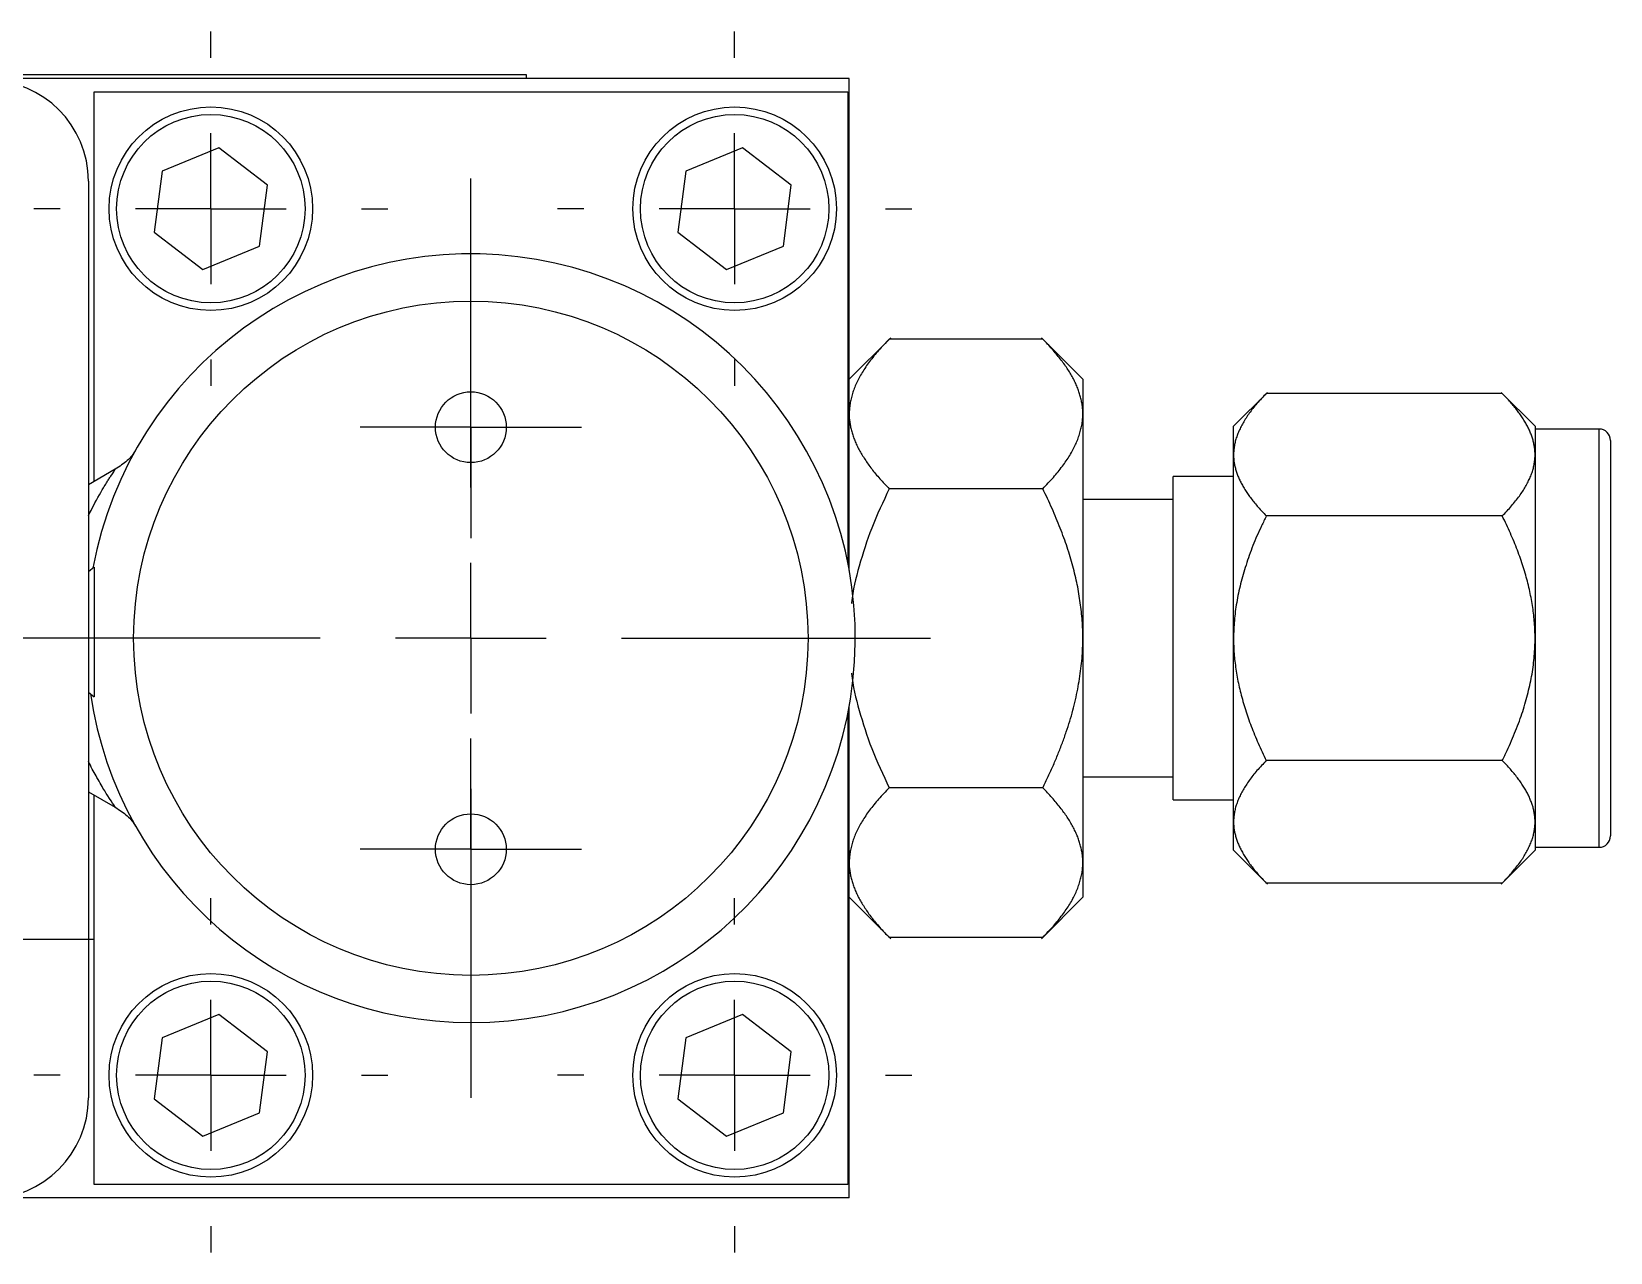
# Model space of a CAD drawing. Header units: inches. Extents: x 1.03 to 9.87, y 1.07 to 7.21.
# Drawn here: x 3.949 to 4.996, y 6.4 to 7.21 of the extents above; entities that cross this region are included whole.
import ezdxf

# ---------------------------------------------------------------- set-up
doc = ezdxf.new("R2010")
doc.units = ezdxf.units.IN
doc.header["$MEASUREMENT"] = 0
doc.layers.add('1', color=7, linetype='Continuous')

# ---------------------------------------------------------------- blocks, each defined once
blk = doc.blocks.new('SW_CENTERMARKSYMBOL_1')
at = {"layer": '1', "color": 0}
for p, q in [((0, 0.1), (0, 0.305)), ((0, 0), (0, 0.05)), ((-0.1, 0), (-0.305, 0)), ((0, 0), (-0.05, 0)), ((0, 0), (0, -0.05)), ((0, 0), (0.05, 0)), ((0.1, 0), (0.305, 0)), ((0, -0.1), (0, -0.305))]:
    blk.add_line(p, q, dxfattribs=at)
blk = doc.blocks.new('SW_CENTERMARKSYMBOL_2')
at = {"layer": '1', "color": 0}
for p, q in [((0, 0.1), (0, 0.1175)), ((0, 0), (0, 0.05)), ((-0.1, 0), (-0.1175, 0)), ((0, 0), (-0.05, 0)), ((0, 0), (0, -0.05)), ((0, 0), (0.05, 0)), ((0.1, 0), (0.1175, 0)), ((0, -0.1), (0, -0.1175))]:
    blk.add_line(p, q, dxfattribs=at)
blk = doc.blocks.new('SW_CENTERMARKSYMBOL_3')
at = {"layer": '1', "color": 0}
for p, q in [((0, 0.1), (0, 0.1175)), ((0, 0), (0, 0.05)), ((-0.1, 0), (-0.1175, 0)), ((0, 0), (-0.05, 0)), ((0, 0), (0, -0.05)), ((0, 0), (0.05, 0)), ((0.1, 0), (0.1175, 0)), ((0, -0.1), (0, -0.1175))]:
    blk.add_line(p, q, dxfattribs=at)
blk = doc.blocks.new('SW_CENTERMARKSYMBOL_4')
at = {"layer": '1', "color": 0}
for p, q in [((0, 0.1), (0, 0.1175)), ((0, 0), (0, 0.05)), ((-0.1, 0), (-0.1175, 0)), ((0, 0), (-0.05, 0)), ((0, 0), (0, -0.05)), ((0, 0), (0.05, 0)), ((0.1, 0), (0.1175, 0)), ((0, -0.1), (0, -0.1175))]:
    blk.add_line(p, q, dxfattribs=at)
blk = doc.blocks.new('SW_CENTERMARKSYMBOL_5')
at = {"layer": '1', "color": 0}
for p, q in [((0, 0.1), (0, 0.1175)), ((0, 0), (0, 0.05)), ((-0.1, 0), (-0.1175, 0)), ((0, 0), (-0.05, 0)), ((0, 0), (0, -0.05)), ((0, 0), (0.05, 0)), ((0.1, 0), (0.1175, 0)), ((0, -0.1), (0, -0.1175))]:
    blk.add_line(p, q, dxfattribs=at)
blk = doc.blocks.new('SW_CENTERMARKSYMBOL_6')
at = {"layer": '1', "color": 0}
for p, q in [((0, 0.05), (0, 0.0995)), ((0, 0), (0, 0.05)), ((-0.05, 0), (-0.0995, 0)), ((0, 0), (-0.05, 0)), ((0, 0), (0, -0.05)), ((0, 0), (0.05, 0)), ((0.05, 0), (0.0995, 0)), ((0, -0.05), (0, -0.0995))]:
    blk.add_line(p, q, dxfattribs=at)
blk = doc.blocks.new('SW_CENTERMARKSYMBOL_7')
at = {"layer": '1', "color": 0}
for p, q in [((0, 0.05), (0, 0.0735)), ((0, 0), (0, 0.05)), ((-0.05, 0), (-0.0735, 0)), ((0, 0), (-0.05, 0)), ((0, 0), (0, -0.05)), ((0, 0), (0.05, 0)), ((0.05, 0), (0.0735, 0)), ((0, -0.05), (0, -0.0735))]:
    blk.add_line(p, q, dxfattribs=at)
blk = doc.blocks.new('SW_CENTERMARKSYMBOL_8')
at = {"layer": '1', "color": 0}
for p, q in [((0, 0.05), (0, 0.0735)), ((0, 0), (0, 0.05)), ((-0.05, 0), (-0.0735, 0)), ((0, 0), (-0.05, 0)), ((0, 0), (0, -0.05)), ((0, 0), (0.05, 0)), ((0.05, 0), (0.0735, 0)), ((0, -0.05), (0, -0.0735))]:
    blk.add_line(p, q, dxfattribs=at)

msp = doc.modelspace()

# ---------------------------------------------------------------- linework, layer by layer
at = {"color": 7, "linetype": 'Continuous', "lineweight": 25}
for p, q in [((4.4913, 7.1787), (3.7832, 7.1787)), ((4.2773, 7.1812), (3.7853, 7.1812)), ((3.9293, 7.1814), (3.973, 7.1814)), ((3.973, 7.1814), (3.973, 7.1812)), ((3.973, 7.1814), (4.0166, 7.1814)), ((4.0166, 7.1814), (4.0166, 7.1812)), ((4.2773, 7.1787), (4.2773, 7.1812)), ((4.4913, 6.8524), (4.4913, 7.1787)), ((3.9903, 6.9113), (3.9903, 7.1699)), ((3.9903, 7.1699), (4.4903, 7.1699)), ((4.4903, 7.1699), (4.4903, 6.8577)), ((4.0731, 7.1328), (4.0355, 7.1172)), ((4.1054, 7.108), (4.0731, 7.1328)), ((4.4206, 7.1328), (4.383, 7.1172)), ((4.4529, 7.108), (4.4206, 7.1328)), ((4.0355, 7.1172), (4.0302, 7.0768)), ((4.383, 7.1172), (4.3777, 7.0768)), ((3.9866, 7.1107), (3.9866, 6.5025)), ((4.1001, 7.0676), (4.1054, 7.108)), ((4.4476, 7.0676), (4.4529, 7.108)), ((4.0302, 7.0768), (4.0625, 7.052)), ((4.3777, 7.0768), (4.41, 7.052)), ((4.0625, 7.052), (4.1001, 7.0676)), ((4.41, 7.052), (4.4476, 7.0676)), ((4.5188, 7.0068), (4.4913, 6.9793)), ((4.6197, 7.0059), (4.5179, 7.0059)), ((4.6463, 6.9793), (4.6188, 7.0068)), ((4.6463, 6.9793), (4.6463, 6.9563)), ((4.7688, 6.9705), (4.7463, 6.948)), ((4.9245, 6.9698), (4.768, 6.9698)), ((4.9463, 6.948), (4.9238, 6.9705)), ((4.6463, 6.9563), (4.6463, 6.8074)), ((4.7463, 6.9292), (4.7463, 6.948)), ((4.9463, 6.948), (4.9463, 6.9292)), ((4.9888, 6.9462), (4.9463, 6.9462)), ((4.9963, 6.9387), (4.9963, 6.6762)), ((4.7463, 6.8074), (4.7463, 6.9292)), ((4.9463, 6.9292), (4.9463, 6.8074)), ((4.0044, 6.9195), (3.9866, 6.9092)), ((4.7463, 6.9148), (4.7063, 6.9148)), ((4.7063, 6.7001), (4.7063, 6.9148)), ((4.6197, 6.9066), (4.5179, 6.9066)), ((4.7063, 6.8994), (4.6463, 6.8994)), ((4.9245, 6.8886), (4.768, 6.8886)), ((3.9903, 6.8545), (3.9866, 6.8514)), ((3.9903, 6.8545), (3.9903, 6.8115)), ((3.9903, 6.8115), (3.9903, 6.7685)), ((4.6463, 6.8074), (4.6463, 6.6586)), ((4.7463, 6.6856), (4.7463, 6.8074)), ((4.9463, 6.8074), (4.9463, 6.6856)), ((3.9866, 6.7716), (3.9903, 6.7685)), ((4.4903, 6.7572), (4.4903, 6.4449)), ((4.4913, 6.4362), (4.4913, 6.7624)), ((4.9245, 6.7262), (4.768, 6.7262)), ((4.6463, 6.7154), (4.7063, 6.7154)), ((3.9866, 6.7056), (4.0044, 6.6953)), ((3.9903, 6.4449), (3.9903, 6.7035)), ((4.6197, 6.7082), (4.5179, 6.7082)), ((4.7063, 6.7001), (4.7463, 6.7001)), ((4.7463, 6.6668), (4.7463, 6.6856)), ((4.9463, 6.6856), (4.9463, 6.6668)), ((4.7463, 6.6668), (4.7688, 6.6443)), ((4.9238, 6.6443), (4.9463, 6.6668)), ((4.9463, 6.6687), (4.9888, 6.6687)), ((4.6463, 6.6586), (4.6463, 6.6355)), ((4.9245, 6.645), (4.768, 6.645)), ((4.4913, 6.6355), (4.5188, 6.608)), ((4.6188, 6.608), (4.6463, 6.6355)), ((4.6197, 6.6089), (4.5179, 6.6089)), ((4.0731, 6.5578), (4.0355, 6.5422)), ((4.1054, 6.533), (4.0731, 6.5578)), ((4.4206, 6.5578), (4.383, 6.5422)), ((4.4529, 6.533), (4.4206, 6.5578)), ((4.0355, 6.5422), (4.0302, 6.5018)), ((4.383, 6.5422), (4.3777, 6.5018)), ((4.1001, 6.4926), (4.1054, 6.533)), ((4.4476, 6.4926), (4.4529, 6.533)), ((4.0302, 6.5018), (4.0625, 6.477)), ((4.3777, 6.5018), (4.41, 6.477)), ((4.0625, 6.477), (4.1001, 6.4926)), ((4.41, 6.477), (4.4476, 6.4926)), ((4.4903, 6.4449), (3.9903, 6.4449)), ((4.4913, 6.4362), (3.9288, 6.4362))]:
    msp.add_line(p, q, dxfattribs=at)
at = {"color": 8, "linetype": 'Continuous', "lineweight": 25}
msp.add_line((4.9888, 6.6687), (4.9888, 6.9462), dxfattribs=at)
at = {"color": 7, "linetype": 'Continuous', "lineweight": 25}
for centre, radius in [((4.0678, 7.0924), 0.0675), ((4.0678, 7.0924), 0.0625), ((4.4153, 7.0924), 0.0675), ((4.4153, 7.0924), 0.0625), ((4.2403, 6.8074), 0.2237), ((4.2403, 6.9474), 0.0235), ((4.2403, 6.6674), 0.0235), ((4.0678, 6.5174), 0.0675), ((4.0678, 6.5174), 0.0625), ((4.4153, 6.5174), 0.0675), ((4.4153, 6.5174), 0.0625)]:
    msp.add_circle(centre, radius, dxfattribs=at)
for centre, radius, start, end in [((3.9197, 7.1107), 0.0669, 0, 90), ((4.2403, 6.8074), 0.255, 270, 169.4929), ((4.9888, 6.9387), 0.0075, 0, 90), ((4.2403, 6.8074), 0.255, 188.3248, 270), ((4.9888, 6.6762), 0.0075, 270, 0), ((3.9197, 6.5025), 0.0669, 270, 0)]:
    msp.add_arc(centre, radius, start, end, dxfattribs=at)
for points, knots in [([(4.5179, 7.0059), (4.5166, 7.0046), (4.5142, 7.0021), (4.5108, 6.9984), (4.5077, 6.9947), (4.5048, 6.991), (4.5022, 6.9874), (4.4999, 6.9838), (4.4979, 6.9802), (4.4961, 6.9767), (4.4946, 6.9732), (4.4934, 6.9697), (4.4925, 6.9663), (4.4918, 6.9629), (4.4914, 6.9596), (4.4913, 6.9574), (4.4913, 6.9563)], [0, 0, 0, 0, 0.081051, 0.160355, 0.23797, 0.313952, 0.388366, 0.461279, 0.532761, 0.602888, 0.671741, 0.739403, 0.805964, 0.871518, 0.936163, 1, 1, 1, 1]), ([(4.6463, 6.9563), (4.6463, 6.9572), (4.6462, 6.9592), (4.6459, 6.9621), (4.6454, 6.965), (4.6446, 6.968), (4.6437, 6.971), (4.6426, 6.974), (4.6412, 6.9771), (4.6397, 6.9802), (4.6379, 6.9833), (4.6359, 6.9864), (4.6337, 6.9896), (4.6313, 6.9928), (4.6287, 6.996), (4.6259, 6.9993), (4.6229, 7.0026), (4.6208, 7.0048), (4.6197, 7.0059)], [0, 0, 0, 0, 0.055816, 0.11224, 0.169341, 0.227185, 0.285838, 0.345359, 0.405808, 0.467241, 0.529711, 0.593269, 0.657963, 0.72384, 0.790942, 0.859311, 0.928984, 1, 1, 1, 1]), ([(4.768, 6.9698), (4.767, 6.9687), (4.7648, 6.9665), (4.7618, 6.9632), (4.7591, 6.9599), (4.7567, 6.9567), (4.7545, 6.9535), (4.7526, 6.9503), (4.7509, 6.9472), (4.7495, 6.9441), (4.7483, 6.9411), (4.7474, 6.9381), (4.7468, 6.9351), (4.7464, 6.9321), (4.7463, 6.9302), (4.7463, 6.9292)], [0, 0, 0, 0, 0.087213, 0.172405, 0.255647, 0.337014, 0.416584, 0.494445, 0.570686, 0.645405, 0.718706, 0.790698, 0.861495, 0.93122, 1, 1, 1, 1]), ([(4.9463, 6.9292), (4.9463, 6.93), (4.9462, 6.9317), (4.9459, 6.9343), (4.9454, 6.9369), (4.9448, 6.9395), (4.9439, 6.9421), (4.9428, 6.9447), (4.9416, 6.9474), (4.9401, 6.9501), (4.9385, 6.9529), (4.9366, 6.9556), (4.9346, 6.9584), (4.9324, 6.9612), (4.9299, 6.9641), (4.9273, 6.9669), (4.9255, 6.9688), (4.9245, 6.9698)], [0, 0, 0, 0, 0.059558, 0.119812, 0.180848, 0.242744, 0.305578, 0.369423, 0.43435, 0.500425, 0.567711, 0.636269, 0.706154, 0.777421, 0.85012, 0.924298, 1, 1, 1, 1]), ([(4.4913, 6.9563), (4.4913, 6.9553), (4.4913, 6.9533), (4.4917, 6.9504), (4.4922, 6.9475), (4.4929, 6.9445), (4.4939, 6.9415), (4.495, 6.9385), (4.4963, 6.9354), (4.4979, 6.9323), (4.4997, 6.9292), (4.5017, 6.9261), (4.5038, 6.9229), (4.5062, 6.9197), (4.5088, 6.9165), (4.5116, 6.9132), (4.5146, 6.9099), (4.5168, 6.9077), (4.5179, 6.9066)], [0, 0, 0, 0, 0.055816, 0.11224, 0.169341, 0.227185, 0.285838, 0.345359, 0.405808, 0.467241, 0.529711, 0.593269, 0.657963, 0.72384, 0.790942, 0.859311, 0.928984, 1, 1, 1, 1]), ([(4.6197, 6.9066), (4.6209, 6.9079), (4.6234, 6.9104), (4.6268, 6.9141), (4.6299, 6.9178), (4.6327, 6.9215), (4.6353, 6.9251), (4.6376, 6.9287), (4.6397, 6.9323), (4.6414, 6.9358), (4.6429, 6.9393), (4.6441, 6.9428), (4.6451, 6.9462), (4.6458, 6.9496), (4.6462, 6.9529), (4.6463, 6.9551), (4.6463, 6.9563)], [0, 0, 0, 0, 0.081051, 0.160355, 0.23797, 0.313952, 0.388366, 0.461279, 0.532761, 0.602888, 0.671741, 0.739403, 0.805964, 0.871518, 0.936163, 1, 1, 1, 1]), ([(4.0177, 6.9318), (4.0162, 6.9296), (4.0133, 6.9253), (4.0073, 6.9214), (4.0044, 6.9195)], [0, 0, 0, 0, 0.520466, 1, 1, 1, 1]), ([(4.7463, 6.9292), (4.7463, 6.9283), (4.7463, 6.9267), (4.7466, 6.9241), (4.7471, 6.9215), (4.7478, 6.9189), (4.7487, 6.9163), (4.7497, 6.9136), (4.751, 6.9109), (4.7525, 6.9082), (4.7541, 6.9055), (4.7559, 6.9027), (4.758, 6.9), (4.7602, 6.8972), (4.7626, 6.8943), (4.7652, 6.8915), (4.7671, 6.8896), (4.768, 6.8886)], [0, 0, 0, 0, 0.059558, 0.119812, 0.180848, 0.242744, 0.305578, 0.369423, 0.43435, 0.500425, 0.567711, 0.636269, 0.706154, 0.777421, 0.85012, 0.924298, 1, 1, 1, 1]), ([(4.9245, 6.8886), (4.9256, 6.8897), (4.9278, 6.8919), (4.9307, 6.8952), (4.9334, 6.8984), (4.9359, 6.9017), (4.9381, 6.9049), (4.94, 6.908), (4.9417, 6.9112), (4.9431, 6.9142), (4.9443, 6.9173), (4.9452, 6.9203), (4.9458, 6.9233), (4.9462, 6.9263), (4.9463, 6.9282), (4.9463, 6.9292)], [0, 0, 0, 0, 0.087213, 0.172405, 0.255647, 0.337014, 0.416584, 0.494445, 0.570686, 0.645405, 0.718706, 0.790698, 0.861495, 0.93122, 1, 1, 1, 1]), ([(4.5179, 6.9066), (4.5138, 6.898), (4.5059, 6.8813), (4.4979, 6.8559), (4.4935, 6.839), (4.4929, 6.8306), (4.4929, 6.8304)], [0, 0, 0, 0, 0.355381, 0.685551, 0.994391, 1, 1, 1, 1]), ([(4.6463, 6.8074), (4.6463, 6.8093), (4.6462, 6.8132), (4.6459, 6.8191), (4.6454, 6.825), (4.6446, 6.8309), (4.6437, 6.8369), (4.6426, 6.843), (4.6412, 6.8491), (4.6397, 6.8553), (4.6379, 6.8615), (4.6359, 6.8678), (4.6337, 6.8741), (4.6313, 6.8805), (4.6287, 6.887), (4.6259, 6.8935), (4.6229, 6.9001), (4.6208, 6.9044), (4.6197, 6.9066)], [0, 0, 0, 0, 0.055816, 0.11224, 0.169341, 0.227185, 0.285838, 0.345359, 0.405808, 0.467241, 0.529711, 0.593269, 0.657963, 0.72384, 0.790942, 0.859311, 0.928984, 1, 1, 1, 1]), ([(4.768, 6.8886), (4.767, 6.8864), (4.7648, 6.882), (4.7618, 6.8754), (4.7591, 6.8689), (4.7567, 6.8624), (4.7545, 6.856), (4.7526, 6.8497), (4.7509, 6.8435), (4.7495, 6.8373), (4.7483, 6.8312), (4.7474, 6.8251), (4.7468, 6.8192), (4.7464, 6.8133), (4.7463, 6.8093), (4.7463, 6.8074)], [0, 0, 0, 0, 0.087213, 0.172405, 0.255647, 0.337014, 0.416584, 0.494445, 0.570686, 0.645405, 0.718706, 0.790698, 0.861495, 0.93122, 1, 1, 1, 1]), ([(4.9463, 6.8074), (4.9463, 6.8091), (4.9462, 6.8125), (4.9459, 6.8176), (4.9454, 6.8227), (4.9448, 6.8279), (4.9439, 6.8332), (4.9428, 6.8385), (4.9416, 6.8439), (4.9401, 6.8493), (4.9385, 6.8548), (4.9366, 6.8603), (4.9346, 6.8658), (4.9324, 6.8715), (4.9299, 6.8771), (4.9273, 6.8829), (4.9255, 6.8867), (4.9245, 6.8886)], [0, 0, 0, 0, 0.059558, 0.119812, 0.180848, 0.242744, 0.305578, 0.369423, 0.43435, 0.500425, 0.567711, 0.636269, 0.706154, 0.777421, 0.85012, 0.924298, 1, 1, 1, 1]), ([(4.6197, 6.7082), (4.6209, 6.7107), (4.6234, 6.7157), (4.6268, 6.7232), (4.6299, 6.7306), (4.6327, 6.7379), (4.6353, 6.7452), (4.6376, 6.7524), (4.6397, 6.7595), (4.6414, 6.7666), (4.6429, 6.7735), (4.6441, 6.7805), (4.6451, 6.7873), (4.6458, 6.7941), (4.6462, 6.8008), (4.6463, 6.8052), (4.6463, 6.8074)], [0, 0, 0, 0, 0.0810507, 0.1603554, 0.2379696, 0.3139522, 0.3883663, 0.4612787, 0.5327608, 0.6028881, 0.6717407, 0.7394031, 0.8059645, 0.8715184, 0.9361629, 1, 1, 1, 1]), ([(4.7463, 6.8074), (4.7463, 6.8057), (4.7463, 6.8023), (4.7466, 6.7972), (4.7471, 6.7921), (4.7478, 6.7869), (4.7487, 6.7816), (4.7497, 6.7763), (4.751, 6.7709), (4.7525, 6.7655), (4.7541, 6.76), (4.7559, 6.7545), (4.758, 6.749), (4.7602, 6.7433), (4.7626, 6.7377), (4.7652, 6.7319), (4.7671, 6.7281), (4.768, 6.7262)], [0, 0, 0, 0, 0.059558, 0.119812, 0.180848, 0.242744, 0.305578, 0.369423, 0.43435, 0.500425, 0.567711, 0.636269, 0.706154, 0.777421, 0.85012, 0.924298, 1, 1, 1, 1]), ([(4.9245, 6.7262), (4.9256, 6.7284), (4.9278, 6.7328), (4.9307, 6.7394), (4.9334, 6.7459), (4.9359, 6.7524), (4.9381, 6.7588), (4.94, 6.7651), (4.9417, 6.7713), (4.9431, 6.7775), (4.9443, 6.7836), (4.9452, 6.7897), (4.9458, 6.7956), (4.9462, 6.8015), (4.9463, 6.8055), (4.9463, 6.8074)], [0, 0, 0, 0, 0.087213, 0.172405, 0.255647, 0.337014, 0.416584, 0.494445, 0.570686, 0.645405, 0.718706, 0.790698, 0.861495, 0.93122, 1, 1, 1, 1]), ([(4.4929, 6.7843), (4.4929, 6.7842), (4.4935, 6.7758), (4.4979, 6.7589), (4.5059, 6.7335), (4.5138, 6.7168), (4.5179, 6.7082)], [0, 0, 0, 0, 0.005184, 0.314156, 0.644467, 1, 1, 1, 1]), ([(4.768, 6.7262), (4.767, 6.7251), (4.7648, 6.7229), (4.7618, 6.7196), (4.7591, 6.7164), (4.7567, 6.7131), (4.7545, 6.7099), (4.7526, 6.7068), (4.7509, 6.7037), (4.7495, 6.7006), (4.7483, 6.6975), (4.7474, 6.6945), (4.7468, 6.6915), (4.7464, 6.6885), (4.7463, 6.6866), (4.7463, 6.6856)], [0, 0, 0, 0, 0.087213, 0.172405, 0.255647, 0.337014, 0.416584, 0.494445, 0.570686, 0.645405, 0.718706, 0.790698, 0.861495, 0.93122, 1, 1, 1, 1]), ([(4.9463, 6.6856), (4.9463, 6.6865), (4.9462, 6.6882), (4.9459, 6.6907), (4.9454, 6.6933), (4.9448, 6.6959), (4.9439, 6.6985), (4.9428, 6.7012), (4.9416, 6.7039), (4.9401, 6.7066), (4.9385, 6.7093), (4.9366, 6.7121), (4.9346, 6.7148), (4.9324, 6.7177), (4.9299, 6.7205), (4.9273, 6.7234), (4.9255, 6.7253), (4.9245, 6.7262)], [0, 0, 0, 0, 0.059558, 0.119812, 0.180848, 0.242744, 0.305578, 0.369423, 0.43435, 0.500425, 0.567711, 0.636269, 0.706154, 0.777421, 0.85012, 0.924298, 1, 1, 1, 1]), ([(4.5179, 6.7082), (4.5166, 6.7069), (4.5142, 6.7044), (4.5108, 6.7007), (4.5077, 6.697), (4.5048, 6.6933), (4.5022, 6.6897), (4.4999, 6.6861), (4.4979, 6.6825), (4.4961, 6.679), (4.4946, 6.6755), (4.4934, 6.672), (4.4925, 6.6686), (4.4918, 6.6652), (4.4914, 6.6619), (4.4913, 6.6597), (4.4913, 6.6586)], [0, 0, 0, 0, 0.081051, 0.160355, 0.23797, 0.313952, 0.388366, 0.461279, 0.532761, 0.602888, 0.671741, 0.739403, 0.805964, 0.871518, 0.936163, 1, 1, 1, 1]), ([(4.6463, 6.6586), (4.6463, 6.6595), (4.6462, 6.6615), (4.6459, 6.6644), (4.6454, 6.6673), (4.6446, 6.6703), (4.6437, 6.6733), (4.6426, 6.6763), (4.6412, 6.6794), (4.6397, 6.6825), (4.6379, 6.6856), (4.6359, 6.6888), (4.6337, 6.6919), (4.6313, 6.6951), (4.6287, 6.6984), (4.6259, 6.7016), (4.6229, 6.7049), (4.6208, 6.7071), (4.6197, 6.7082)], [0, 0, 0, 0, 0.055816, 0.11224, 0.169341, 0.227185, 0.285838, 0.345359, 0.405808, 0.467241, 0.529711, 0.593269, 0.657963, 0.72384, 0.790942, 0.859311, 0.928984, 1, 1, 1, 1]), ([(4.0044, 6.6953), (4.0073, 6.6934), (4.0133, 6.6895), (4.0162, 6.6852), (4.0177, 6.683)], [0, 0, 0, 0, 0.47936, 1, 1, 1, 1]), ([(4.7463, 6.6856), (4.7463, 6.6848), (4.7463, 6.6831), (4.7466, 6.6805), (4.7471, 6.678), (4.7478, 6.6753), (4.7487, 6.6727), (4.7497, 6.6701), (4.751, 6.6674), (4.7525, 6.6647), (4.7541, 6.6619), (4.7559, 6.6592), (4.758, 6.6564), (4.7602, 6.6536), (4.7626, 6.6507), (4.7652, 6.6479), (4.7671, 6.646), (4.768, 6.645)], [0, 0, 0, 0, 0.059558, 0.119812, 0.180848, 0.242744, 0.305578, 0.369423, 0.43435, 0.500425, 0.567711, 0.636269, 0.706154, 0.777421, 0.85012, 0.924298, 1, 1, 1, 1]), ([(4.9245, 6.645), (4.9256, 6.6461), (4.9278, 6.6483), (4.9307, 6.6516), (4.9334, 6.6549), (4.9359, 6.6581), (4.9381, 6.6613), (4.94, 6.6645), (4.9417, 6.6676), (4.9431, 6.6707), (4.9443, 6.6737), (4.9452, 6.6767), (4.9458, 6.6797), (4.9462, 6.6827), (4.9463, 6.6846), (4.9463, 6.6856)], [0, 0, 0, 0, 0.087213, 0.172405, 0.255647, 0.337014, 0.416584, 0.494445, 0.570686, 0.645405, 0.718706, 0.790698, 0.861495, 0.93122, 1, 1, 1, 1]), ([(4.4913, 6.6586), (4.4913, 6.6576), (4.4913, 6.6557), (4.4917, 6.6527), (4.4922, 6.6498), (4.4929, 6.6468), (4.4939, 6.6438), (4.495, 6.6408), (4.4963, 6.6377), (4.4979, 6.6346), (4.4997, 6.6315), (4.5017, 6.6284), (4.5038, 6.6252), (4.5062, 6.622), (4.5088, 6.6188), (4.5116, 6.6155), (4.5146, 6.6122), (4.5168, 6.61), (4.5179, 6.6089)], [0, 0, 0, 0, 0.055816, 0.11224, 0.169341, 0.227185, 0.285838, 0.345359, 0.405808, 0.467241, 0.529711, 0.593269, 0.657963, 0.72384, 0.790942, 0.859311, 0.928984, 1, 1, 1, 1]), ([(4.6197, 6.6089), (4.6209, 6.6102), (4.6234, 6.6127), (4.6268, 6.6164), (4.6299, 6.6201), (4.6327, 6.6238), (4.6353, 6.6274), (4.6376, 6.631), (4.6397, 6.6346), (4.6414, 6.6381), (4.6429, 6.6416), (4.6441, 6.6451), (4.6451, 6.6485), (4.6458, 6.6519), (4.6462, 6.6552), (4.6463, 6.6575), (4.6463, 6.6586)], [0, 0, 0, 0, 0.081051, 0.160355, 0.23797, 0.313952, 0.388366, 0.461279, 0.532761, 0.602888, 0.671741, 0.739403, 0.805964, 0.871518, 0.936163, 1, 1, 1, 1])]:
    msp.add_open_spline(points, degree=3, knots=knots, dxfattribs=at)
at = {"color": 8, "linetype": 'Continuous', "lineweight": 25}
for points, knots in [([(3.9866, 6.8887), (3.9874, 6.8903), (3.9909, 6.8975), (3.995, 6.9046), (3.9985, 6.9104), (4.0001, 6.9129), (4.0027, 6.9169), (4.0043, 6.9194), (4.0044, 6.9194), (4.0044, 6.9194)], [0, 0, 0, 0, 0.086926, 0.408814, 0.498485, 0.578776, 0.649498, 0.937596, 1, 1, 1, 1]), ([(4.0044, 6.6954), (4.0044, 6.6954), (4.0045, 6.6952), (4.0042, 6.6957), (4.003, 6.6975), (4.0005, 6.7011), (3.9974, 6.7061), (3.995, 6.7101), (3.9916, 6.7161), (3.9887, 6.7213), (3.9868, 6.7253), (3.9866, 6.7258)], [0, 0, 0, 0, 0.040895, 0.131715, 0.221858, 0.463416, 0.560618, 0.665773, 0.778617, 0.97435, 1, 1, 1, 1])]:
    msp.add_open_spline(points, degree=3, knots=knots, dxfattribs=at)

# ---------------------------------------------------------------- block references
at = {"layer": '1', "color": 7}
for name, p in [('SW_CENTERMARKSYMBOL_3', (4.0678, 7.0924)), ('SW_CENTERMARKSYMBOL_2', (4.4153, 7.0924)), ('SW_CENTERMARKSYMBOL_1', (4.2403, 6.8074)), ('SW_CENTERMARKSYMBOL_8', (4.2403, 6.9474)), ('SW_CENTERMARKSYMBOL_7', (4.2403, 6.6674)), ('SW_CENTERMARKSYMBOL_6', (3.8905, 6.6078)), ('SW_CENTERMARKSYMBOL_4', (4.0678, 6.5174)), ('SW_CENTERMARKSYMBOL_5', (4.4153, 6.5174))]:
    msp.add_blockref(name, p, dxfattribs=at)

doc.saveas('drawing.dxf')
